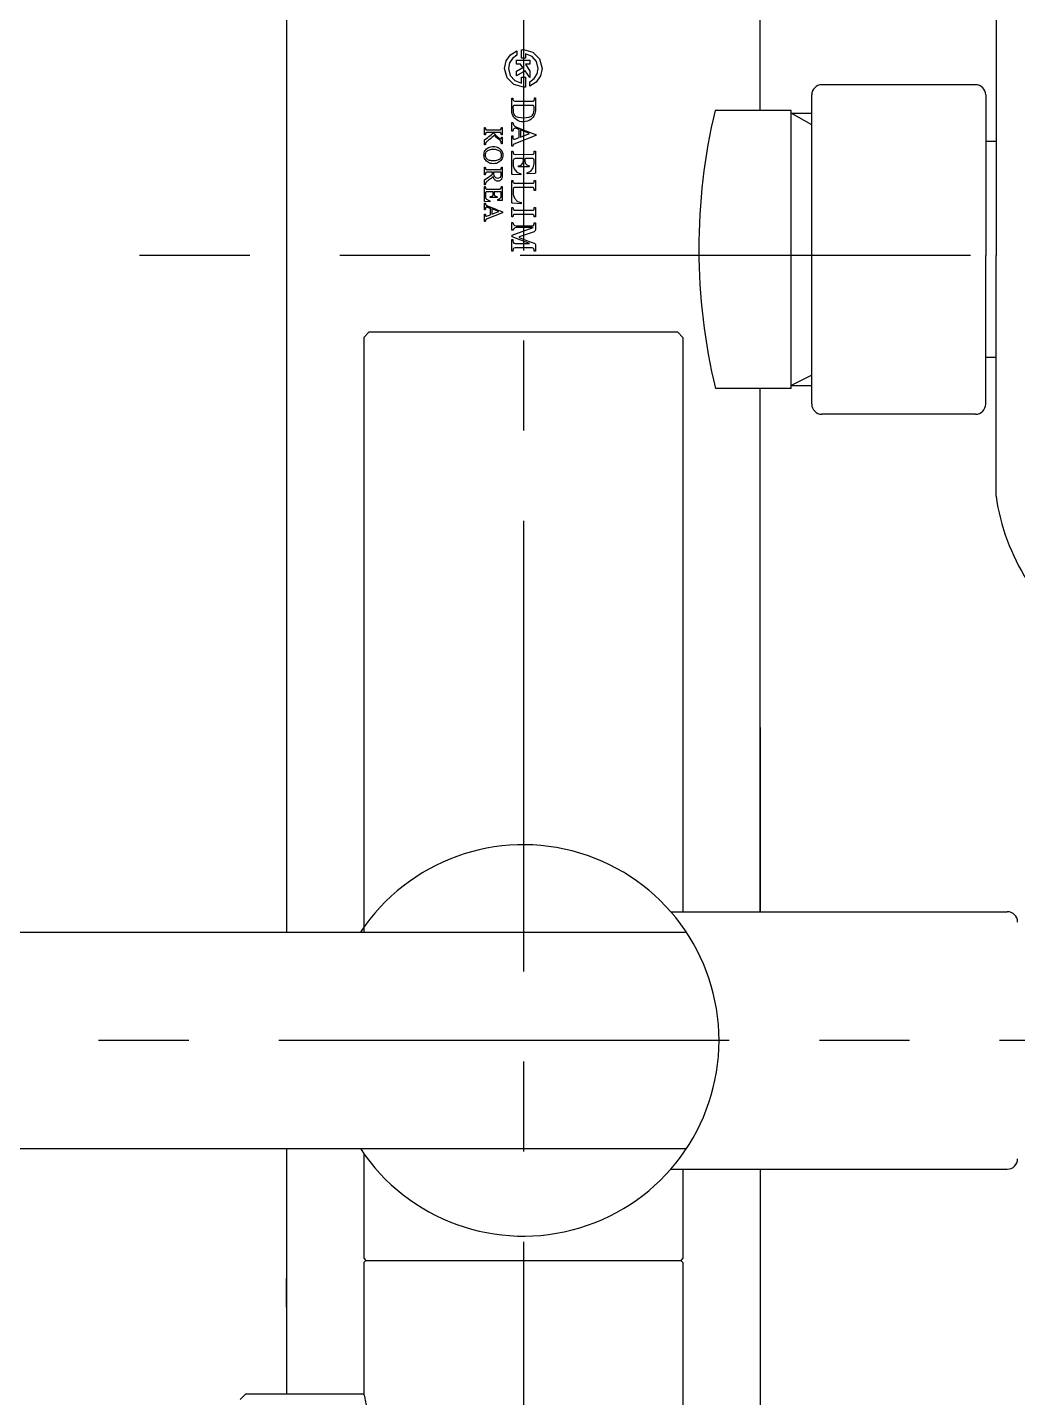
# Model space of a CAD drawing. Extents: x -5853 to -5433, y -3863 to -3269.
# Drawn here: x -5549.04 to -5529.81, y -3413.81 to -3387.2 of the extents above; entities that cross this region are included whole.
import ezdxf

# ---------------------------------------------------------------- set-up
doc = ezdxf.new("R2010")
doc.units = 0
doc.header["$LTSCALE"] = 7
doc.linetypes.add('CENTER', pattern=[2, 1.25, -0.25, 0.25, -0.25])
doc.layers.get('0').update_dxf_attribs({"color": 2, "linetype": 'CONTINUOUS'})
for name, color, linetype in [('CL', 1, 'CENTER'), ('D', 2, 'CONTINUOUS'), ('DWG', 7, 'CONTINUOUS')]:
    doc.layers.add(name, color=color, linetype=linetype)

msp = doc.modelspace()

# ---------------------------------------------------------------- linework, layer by layer
at = {"color": 7, "linetype": 'Continuous'}
for p, q in [((-5544.00959, -3386.7357), (-5544.00959, -3404.7757)), ((-5534.80959, -3388.81644), (-5534.80959, -3386.7357)), ((-5534.20959, -3388.81644), (-5535.68527, -3388.81644)), ((-5534.20959, -3394.21631), (-5534.20959, -3388.81656)), ((-5534.20959, -3388.87234), (-5533.80959, -3388.87234)), ((-5542.40959, -3393.12388), (-5542.50959, -3393.22388)), ((-5539.40959, -3393.12388), (-5542.40959, -3393.12388)), ((-5536.40959, -3393.12388), (-5539.40959, -3393.12388)), ((-5536.40959, -3393.12388), (-5536.30959, -3393.22388)), ((-5542.50959, -3393.22388), (-5542.50959, -3404.7757)), ((-5536.30959, -3393.22388), (-5536.30959, -3404.3757)), ((-5534.20959, -3394.21644), (-5535.67739, -3394.21644)), ((-5534.80959, -3404.3757), (-5534.80959, -3394.21644)), ((-5534.20959, -3394.16054), (-5533.80959, -3394.16054)), ((-5534.80959, -3400.79917), (-5534.80959, -3404.3757)), ((-5544.00959, -3408.9757), (-5544.00959, -3413.7457)), ((-5542.50959, -3409.07343), (-5542.50959, -3411.1057)), ((-5536.30959, -3409.3757), (-5536.30959, -3411.1057)), ((-5534.80959, -3409.3757), (-5534.80959, -3430.05571)), ((-5542.50959, -3411.1057), (-5542.46959, -3411.1457)), ((-5542.46959, -3411.1457), (-5542.50959, -3411.1857)), ((-5542.50959, -3411.1857), (-5542.50959, -3413.7457)), ((-5542.46959, -3411.1457), (-5536.34959, -3411.1457)), ((-5536.30959, -3411.1057), (-5536.34959, -3411.1457)), ((-5536.34959, -3411.1457), (-5536.30959, -3411.1857)), ((-5536.30959, -3411.1857), (-5536.30959, -3416.0457)), ((-5544.00959, -3412.0527), (-5544.00959, -3411.49871)), ((-5544.80959, -3413.7457), (-5544.90959, -3413.8457)), ((-5542.50959, -3413.7457), (-5544.80959, -3413.7457))]:
    msp.add_line(p, q, dxfattribs=at)
at = {"color": 2}
for p, q in [((-5539.77466, -3388.00081), (-5539.74385, -3387.85422)), ((-5539.74385, -3387.85422), (-5539.66025, -3387.7358)), ((-5539.62189, -3387.80587), (-5539.67873, -3387.89436)), ((-5539.66025, -3387.7358), (-5539.5371, -3387.65876)), ((-5539.5371, -3387.74339), (-5539.62189, -3387.80587)), ((-5539.54174, -3387.84051), (-5539.2813, -3387.84051)), ((-5539.54174, -3387.92012), (-5539.54174, -3387.84051)), ((-5539.5371, -3387.65876), (-5539.5371, -3387.74339)), ((-5539.44716, -3387.63763), (-5539.43475, -3387.63657)), ((-5539.44716, -3387.66625), (-5539.44716, -3387.63763)), ((-5539.44716, -3387.71645), (-5539.44716, -3387.66625)), ((-5539.44716, -3387.80432), (-5539.44716, -3387.71645)), ((-5539.36931, -3387.80432), (-5539.44716, -3387.80432)), ((-5539.43475, -3387.63657), (-5539.42222, -3387.63593)), ((-5539.42222, -3387.63593), (-5539.40958, -3387.6357)), ((-5539.40958, -3387.6357), (-5539.22557, -3387.68567)), ((-5539.36931, -3387.71682), (-5539.36931, -3387.80432)), ((-5539.24205, -3387.76701), (-5539.36931, -3387.71682)), ((-5539.2813, -3387.84051), (-5539.2813, -3387.92012)), ((-5539.15312, -3387.86731), (-5539.24205, -3387.76701)), ((-5539.22557, -3387.68567), (-5539.09448, -3387.81678)), ((-5539.11966, -3388.00079), (-5539.15312, -3387.86731)), ((-5539.09448, -3387.81678), (-5539.04452, -3388.00081)), ((-5539.72469, -3388.18482), (-5539.77466, -3388.00081)), ((-5539.67873, -3387.89436), (-5539.69949, -3388.00079)), ((-5539.69949, -3388.00079), (-5539.66564, -3388.13503)), ((-5539.4672, -3387.92012), (-5539.54174, -3387.92012)), ((-5539.54174, -3388.05362), (-5539.42132, -3387.98375)), ((-5539.37548, -3388.04733), (-5539.54174, -3388.14295)), ((-5539.54174, -3388.14295), (-5539.54174, -3388.05362)), ((-5539.42132, -3387.98375), (-5539.4672, -3387.92012)), ((-5539.2813, -3388.17792), (-5539.37548, -3388.04733)), ((-5539.37134, -3387.92012), (-5539.2813, -3388.05072)), ((-5539.2813, -3387.92012), (-5539.37134, -3387.92012)), ((-5539.2813, -3388.05072), (-5539.2813, -3388.17792)), ((-5539.19728, -3388.19572), (-5539.14043, -3388.10723)), ((-5539.14043, -3388.10723), (-5539.11966, -3388.00079)), ((-5539.04452, -3388.00081), (-5539.07532, -3388.14739)), ((-5539.5936, -3388.31592), (-5539.72469, -3388.18482)), ((-5539.66564, -3388.13503), (-5539.57571, -3388.23557)), ((-5539.40958, -3388.36589), (-5539.5936, -3388.31592)), ((-5539.57571, -3388.23557), (-5539.44716, -3388.28514)), ((-5539.44716, -3388.16859), (-5539.36798, -3388.16859)), ((-5539.44716, -3388.28514), (-5539.44716, -3388.16859)), ((-5539.39558, -3388.36561), (-5539.40958, -3388.36589)), ((-5539.38171, -3388.36481), (-5539.39558, -3388.36561)), ((-5539.36798, -3388.3635), (-5539.38171, -3388.36481)), ((-5539.36798, -3388.16859), (-5539.36798, -3388.28457)), ((-5539.36798, -3388.28457), (-5539.36798, -3388.33136)), ((-5539.36798, -3388.33136), (-5539.36798, -3388.3635)), ((-5539.28208, -3388.25821), (-5539.19728, -3388.19572)), ((-5539.28208, -3388.34283), (-5539.28208, -3388.25821)), ((-5539.15892, -3388.2658), (-5539.28208, -3388.34283)), ((-5539.07532, -3388.14739), (-5539.15892, -3388.2658)), ((-5539.63432, -3388.57647), (-5539.61129, -3388.57647)), ((-5539.63432, -3388.78411), (-5539.63432, -3388.57647)), ((-5539.61129, -3388.57647), (-5539.61138, -3388.6029)), ((-5539.61138, -3388.6029), (-5539.60629, -3388.61942)), ((-5539.60629, -3388.61942), (-5539.59383, -3388.63164)), ((-5539.59383, -3388.63164), (-5539.5787, -3388.63641)), ((-5539.5787, -3388.63641), (-5539.23171, -3388.63641)), ((-5539.23171, -3388.63641), (-5539.21405, -3388.63388)), ((-5539.21405, -3388.63388), (-5539.20129, -3388.62456)), ((-5539.20129, -3388.62456), (-5539.1963, -3388.60657)), ((-5539.1963, -3388.60657), (-5539.19621, -3388.5745)), ((-5539.19621, -3388.5745), (-5539.17431, -3388.5745)), ((-5539.17431, -3388.5745), (-5539.17431, -3388.79705)), ((-5539.63391, -3388.81779), (-5539.63432, -3388.78411)), ((-5539.63143, -3388.85296), (-5539.63391, -3388.81779)), ((-5539.62501, -3388.88533), (-5539.63143, -3388.85296)), ((-5539.61526, -3388.9124), (-5539.62501, -3388.88533)), ((-5539.60315, -3388.93614), (-5539.61526, -3388.9124)), ((-5539.61069, -3388.73651), (-5539.61162, -3388.75241)), ((-5539.61162, -3388.75241), (-5539.6114, -3388.77346)), ((-5539.6114, -3388.77346), (-5539.61109, -3388.79693)), ((-5539.61109, -3388.79693), (-5539.60972, -3388.82675)), ((-5539.60421, -3388.72701), (-5539.61069, -3388.73651)), ((-5539.60972, -3388.82675), (-5539.60531, -3388.85732)), ((-5539.60531, -3388.85732), (-5539.59744, -3388.88257)), ((-5539.59633, -3388.72127), (-5539.60421, -3388.72701)), ((-5539.59744, -3388.88257), (-5539.58571, -3388.90183)), ((-5539.58176, -3388.71935), (-5539.59633, -3388.72127)), ((-5539.58571, -3388.90183), (-5539.57084, -3388.91847)), ((-5539.22867, -3388.71935), (-5539.58176, -3388.71935)), ((-5539.57084, -3388.91847), (-5539.5541, -3388.93249)), ((-5539.5541, -3388.93249), (-5539.51023, -3388.94927)), ((-5539.29749, -3388.94551), (-5539.25191, -3388.92464)), ((-5539.25191, -3388.92464), (-5539.23572, -3388.90919)), ((-5539.23572, -3388.90919), (-5539.22221, -3388.89205)), ((-5539.21627, -3388.72214), (-5539.22867, -3388.71935)), ((-5539.22221, -3388.89205), (-5539.21104, -3388.87214)), ((-5539.20818, -3388.92774), (-5539.22159, -3388.94875)), ((-5539.20556, -3388.73114), (-5539.21627, -3388.72214)), ((-5539.21104, -3388.87214), (-5539.20379, -3388.84453)), ((-5539.19661, -3388.90444), (-5539.20818, -3388.92774)), ((-5539.20098, -3388.74742), (-5539.20556, -3388.73114)), ((-5539.20379, -3388.84453), (-5539.201, -3388.81103)), ((-5539.201, -3388.81103), (-5539.20054, -3388.78024)), ((-5539.20075, -3388.75889), (-5539.20098, -3388.74742)), ((-5539.20059, -3388.77026), (-5539.20075, -3388.75889)), ((-5539.20054, -3388.78024), (-5539.20059, -3388.77026)), ((-5539.18703, -3388.87882), (-5539.19661, -3388.90444)), ((-5539.17993, -3388.85183), (-5539.18703, -3388.87882)), ((-5539.1757, -3388.82458), (-5539.17993, -3388.85183)), ((-5539.17431, -3388.79705), (-5539.1757, -3388.82458)), ((-5540.167, -3389.29225), (-5540.167, -3389.14769)), ((-5540.167, -3389.14769), (-5540.14958, -3389.14769)), ((-5540.14958, -3389.14769), (-5540.14918, -3389.15203)), ((-5540.14918, -3389.15203), (-5540.14867, -3389.1575)), ((-5540.14867, -3389.1575), (-5540.14806, -3389.16412)), ((-5540.14806, -3389.16412), (-5540.14733, -3389.17062)), ((-5540.14733, -3389.17062), (-5540.14636, -3389.17571)), ((-5540.14636, -3389.17571), (-5540.14513, -3389.17938)), ((-5540.14513, -3389.17938), (-5540.14268, -3389.1838)), ((-5540.14268, -3389.1838), (-5540.13952, -3389.18736)), ((-5540.13952, -3389.18736), (-5540.13566, -3389.19001)), ((-5540.13566, -3389.19001), (-5540.13125, -3389.1919)), ((-5540.13125, -3389.1919), (-5540.12623, -3389.19303)), ((-5540.12623, -3389.19303), (-5540.12057, -3389.19339)), ((-5540.12057, -3389.19339), (-5539.8692, -3389.19339)), ((-5539.8692, -3389.19339), (-5539.86389, -3389.19308)), ((-5539.86389, -3389.19308), (-5539.85906, -3389.19212)), ((-5539.85906, -3389.19212), (-5539.8547, -3389.19051)), ((-5539.8547, -3389.19051), (-5539.8509, -3389.18803)), ((-5539.8509, -3389.18803), (-5539.84755, -3389.18431)), ((-5539.84755, -3389.18431), (-5539.84464, -3389.17938)), ((-5539.84464, -3389.17938), (-5539.84261, -3389.17468)), ((-5539.84261, -3389.17468), (-5539.84073, -3389.16944)), ((-5539.84073, -3389.16944), (-5539.83904, -3389.16362)), ((-5539.83904, -3389.16362), (-5539.83761, -3389.15783)), ((-5539.83761, -3389.15783), (-5539.83664, -3389.15253)), ((-5539.83664, -3389.15253), (-5539.8361, -3389.14769)), ((-5539.8361, -3389.14769), (-5539.81867, -3389.14769)), ((-5539.81867, -3389.14769), (-5539.81867, -3389.29225)), ((-5539.63432, -3389.05121), (-5539.61129, -3389.05121)), ((-5539.63432, -3389.21856), (-5539.63432, -3389.05121)), ((-5539.61129, -3389.05121), (-5539.60932, -3389.06562)), ((-5539.60511, -3389.18701), (-5539.61129, -3389.21856)), ((-5539.60932, -3389.06562), (-5539.60548, -3389.08092)), ((-5539.60548, -3389.08092), (-5539.59986, -3389.094)), ((-5539.58888, -3389.16535), (-5539.60511, -3389.18701)), ((-5539.58718, -3388.95926), (-5539.60315, -3388.93614)), ((-5539.59986, -3389.094), (-5539.58731, -3389.11177)), ((-5539.56095, -3389.16331), (-5539.58888, -3389.16535)), ((-5539.58731, -3389.11177), (-5539.57409, -3389.12428)), ((-5539.56584, -3388.98161), (-5539.58718, -3388.95926)), ((-5539.57409, -3389.12428), (-5539.55452, -3389.13441)), ((-5539.53995, -3389.00118), (-5539.56584, -3388.98161)), ((-5539.49217, -3389.18921), (-5539.56095, -3389.16331)), ((-5539.55452, -3389.13441), (-5539.49449, -3389.15833)), ((-5539.51169, -3389.01753), (-5539.53995, -3389.00118)), ((-5539.48047, -3389.02906), (-5539.51169, -3389.01753)), ((-5539.51023, -3388.94927), (-5539.45465, -3388.9561)), ((-5539.49449, -3389.15833), (-5539.42964, -3389.18385)), ((-5539.49217, -3389.34079), (-5539.49217, -3389.18921)), ((-5539.44519, -3389.0351), (-5539.48047, -3389.02906)), ((-5539.46858, -3389.19627), (-5539.46858, -3389.33438)), ((-5539.28913, -3389.26467), (-5539.46858, -3389.19627)), ((-5539.45465, -3388.9561), (-5539.4067, -3388.95739)), ((-5539.40704, -3389.03684), (-5539.44519, -3389.0351)), ((-5539.42964, -3389.18385), (-5539.36001, -3389.21098)), ((-5539.36672, -3389.0339), (-5539.40704, -3389.03684)), ((-5539.4067, -3388.95739), (-5539.35556, -3388.95509)), ((-5539.33008, -3389.02552), (-5539.36672, -3389.0339)), ((-5539.35556, -3388.95509), (-5539.29749, -3388.94551)), ((-5539.29715, -3389.01238), (-5539.33008, -3389.02552)), ((-5539.26802, -3388.99505), (-5539.29715, -3389.01238)), ((-5539.24285, -3388.97381), (-5539.26802, -3388.99505)), ((-5539.22159, -3388.94875), (-5539.24285, -3388.97381)), ((-5540.14958, -3389.29225), (-5540.167, -3389.29225)), ((-5540.167, -3389.38706), (-5540.13792, -3389.36756)), ((-5540.167, -3389.48478), (-5540.167, -3389.38706)), ((-5540.14915, -3389.28715), (-5540.14958, -3389.29225)), ((-5540.14826, -3389.28123), (-5540.14915, -3389.28715)), ((-5540.1469, -3389.2745), (-5540.14826, -3389.28123)), ((-5540.14631, -3389.46281), (-5540.14765, -3389.46884)), ((-5540.14532, -3389.26814), (-5540.1469, -3389.2745)), ((-5540.14465, -3389.45747), (-5540.14631, -3389.46281)), ((-5540.14394, -3389.26327), (-5540.14532, -3389.26814)), ((-5540.1427, -3389.45284), (-5540.14465, -3389.45747)), ((-5540.1427, -3389.25992), (-5540.14394, -3389.26327)), ((-5540.13983, -3389.25506), (-5540.1427, -3389.25992)), ((-5540.13964, -3389.44747), (-5540.1427, -3389.45284)), ((-5540.1364, -3389.25133), (-5540.13983, -3389.25506)), ((-5540.13566, -3389.44143), (-5540.13964, -3389.44747)), ((-5540.13792, -3389.36756), (-5540.10899, -3389.34666)), ((-5540.1324, -3389.24869), (-5540.1364, -3389.25133)), ((-5540.1308, -3389.43473), (-5540.13566, -3389.44143)), ((-5540.12795, -3389.24701), (-5540.1324, -3389.24869)), ((-5540.12488, -3389.42769), (-5540.1308, -3389.43473)), ((-5540.12313, -3389.24601), (-5540.12795, -3389.24701)), ((-5540.11779, -3389.42065), (-5540.12488, -3389.42769)), ((-5540.1179, -3389.24568), (-5540.12313, -3389.24601)), ((-5539.99664, -3389.24568), (-5540.1179, -3389.24568)), ((-5540.10952, -3389.41361), (-5540.11779, -3389.42065)), ((-5540.08693, -3389.39561), (-5540.10952, -3389.41361)), ((-5540.10899, -3389.34666), (-5540.08019, -3389.32437)), ((-5540.06524, -3389.37829), (-5540.08693, -3389.39561)), ((-5540.08019, -3389.32437), (-5540.05179, -3389.30098)), ((-5540.04449, -3389.36167), (-5540.06524, -3389.37829)), ((-5540.05179, -3389.30098), (-5540.02393, -3389.27688)), ((-5540.0229, -3389.34396), (-5540.04449, -3389.36167)), ((-5540.02393, -3389.27688), (-5539.99664, -3389.25205)), ((-5539.99869, -3389.32335), (-5540.0229, -3389.34396)), ((-5539.97186, -3389.29988), (-5539.99869, -3389.32335)), ((-5539.99664, -3389.25205), (-5539.99664, -3389.24568)), ((-5539.86677, -3389.24568), (-5539.98709, -3389.24568)), ((-5539.98709, -3389.24568), (-5539.98709, -3389.25053)), ((-5539.98709, -3389.25053), (-5539.97444, -3389.26519)), ((-5539.97444, -3389.26519), (-5539.96145, -3389.27969)), ((-5539.95439, -3389.31797), (-5539.97186, -3389.29988)), ((-5539.96145, -3389.27969), (-5539.94812, -3389.29402)), ((-5539.93573, -3389.33616), (-5539.95439, -3389.31797)), ((-5539.94812, -3389.29402), (-5539.93464, -3389.30783)), ((-5539.91587, -3389.35446), (-5539.93573, -3389.33616)), ((-5539.93464, -3389.30783), (-5539.92117, -3389.32076)), ((-5539.92117, -3389.32076), (-5539.90774, -3389.33284)), ((-5539.89563, -3389.3725), (-5539.91587, -3389.35446)), ((-5539.90774, -3389.33284), (-5539.89387, -3389.3446)), ((-5539.87581, -3389.39009), (-5539.89563, -3389.3725)), ((-5539.89387, -3389.3446), (-5539.88195, -3389.35404)), ((-5539.88195, -3389.35404), (-5539.87204, -3389.36116)), ((-5539.85646, -3389.40724), (-5539.87581, -3389.39009)), ((-5539.87204, -3389.36116), (-5539.86347, -3389.36613)), ((-5539.86152, -3389.24601), (-5539.86677, -3389.24568)), ((-5539.86347, -3389.36613), (-5539.85556, -3389.36913)), ((-5539.85652, -3389.24699), (-5539.86152, -3389.24601)), ((-5539.85177, -3389.24861), (-5539.85652, -3389.24699)), ((-5539.85243, -3389.41149), (-5539.85646, -3389.40724)), ((-5539.85556, -3389.36913), (-5539.84833, -3389.37012)), ((-5539.84887, -3389.41652), (-5539.85243, -3389.41149)), ((-5539.84766, -3389.25114), (-5539.85177, -3389.24861)), ((-5539.84573, -3389.42233), (-5539.84887, -3389.41652)), ((-5539.84833, -3389.37012), (-5539.84603, -3389.36962)), ((-5539.84439, -3389.25492), (-5539.84766, -3389.25114)), ((-5539.84603, -3389.36962), (-5539.84403, -3389.36812)), ((-5539.84314, -3389.42839), (-5539.84573, -3389.42233)), ((-5539.84196, -3389.25992), (-5539.84439, -3389.25492)), ((-5539.84403, -3389.36812), (-5539.8423, -3389.3656)), ((-5539.84106, -3389.43432), (-5539.84314, -3389.42839)), ((-5539.8423, -3389.3656), (-5539.84087, -3389.36243)), ((-5539.84078, -3389.26378), (-5539.84196, -3389.25992)), ((-5539.83953, -3389.4401), (-5539.84106, -3389.43432)), ((-5539.84087, -3389.36243), (-5539.83962, -3389.35893)), ((-5539.83957, -3389.26883), (-5539.84078, -3389.26378)), ((-5539.83962, -3389.35893), (-5539.83853, -3389.35513)), ((-5539.83827, -3389.2751), (-5539.83957, -3389.26883)), ((-5539.83888, -3389.44347), (-5539.83953, -3389.4401)), ((-5539.8383, -3389.44643), (-5539.83888, -3389.44347)), ((-5539.83853, -3389.35513), (-5539.83766, -3389.35075)), ((-5539.83778, -3389.44899), (-5539.8383, -3389.44643)), ((-5539.83718, -3389.28158), (-5539.83827, -3389.2751)), ((-5539.83735, -3389.45124), (-5539.83778, -3389.44899)), ((-5539.83766, -3389.35075), (-5539.83704, -3389.34666)), ((-5539.83705, -3389.45353), (-5539.83735, -3389.45124)), ((-5539.83645, -3389.28732), (-5539.83718, -3389.28158)), ((-5539.83685, -3389.45586), (-5539.83705, -3389.45353)), ((-5539.83704, -3389.34666), (-5539.83668, -3389.3429)), ((-5539.83668, -3389.45787), (-5539.83685, -3389.45586)), ((-5539.83668, -3389.3429), (-5539.83646, -3389.33951)), ((-5539.83652, -3389.45973), (-5539.83668, -3389.45787)), ((-5539.83634, -3389.46146), (-5539.83652, -3389.45973)), ((-5539.83646, -3389.33951), (-5539.83627, -3389.33655)), ((-5539.8361, -3389.29225), (-5539.83645, -3389.28732)), ((-5539.8362, -3389.46292), (-5539.83634, -3389.46146)), ((-5539.83627, -3389.33655), (-5539.8361, -3389.33402)), ((-5539.83612, -3389.46397), (-5539.8362, -3389.46292)), ((-5539.8361, -3389.46464), (-5539.83612, -3389.46397)), ((-5539.81867, -3389.29225), (-5539.8361, -3389.29225)), ((-5539.8361, -3389.33402), (-5539.81867, -3389.33402)), ((-5539.81867, -3389.46464), (-5539.8361, -3389.46464)), ((-5539.81867, -3389.33402), (-5539.81867, -3389.46464)), ((-5539.61129, -3389.21856), (-5539.63432, -3389.21856)), ((-5539.63432, -3389.31246), (-5539.61219, -3389.31246)), ((-5539.63432, -3389.51333), (-5539.63432, -3389.31246)), ((-5539.61219, -3389.31246), (-5539.61196, -3389.35298)), ((-5539.61196, -3389.35298), (-5539.60708, -3389.36593)), ((-5539.60708, -3389.36593), (-5539.59492, -3389.37387)), ((-5539.59492, -3389.37387), (-5539.57807, -3389.37234)), ((-5539.5646, -3389.45738), (-5539.5907, -3389.46831)), ((-5539.57807, -3389.37234), (-5539.49217, -3389.34079)), ((-5539.1678, -3389.30402), (-5539.5646, -3389.45738)), ((-5539.46858, -3389.33438), (-5539.28913, -3389.26467)), ((-5539.36001, -3389.21098), (-5539.2907, -3389.23782)), ((-5539.2907, -3389.23782), (-5539.22663, -3389.26265)), ((-5539.22663, -3389.26265), (-5539.1678, -3389.28552)), ((-5539.1678, -3389.28552), (-5539.1678, -3389.30402)), ((-5540.17538, -3389.68309), (-5540.17385, -3389.65949)), ((-5540.17395, -3389.70543), (-5540.17538, -3389.68309)), ((-5540.16968, -3389.72689), (-5540.17395, -3389.70543)), ((-5540.17385, -3389.65949), (-5540.16929, -3389.63712)), ((-5540.16256, -3389.74746), (-5540.16968, -3389.72689)), ((-5540.16929, -3389.63712), (-5540.16173, -3389.61598)), ((-5540.14958, -3389.48478), (-5540.167, -3389.48478)), ((-5540.16173, -3389.61598), (-5540.15148, -3389.59641)), ((-5540.15217, -3389.66533), (-5540.15351, -3389.68309)), ((-5540.15351, -3389.68309), (-5540.15214, -3389.70004)), ((-5540.14813, -3389.64928), (-5540.15217, -3389.66533)), ((-5540.15214, -3389.70004), (-5540.14803, -3389.71586)), ((-5540.15148, -3389.59641), (-5540.13882, -3389.57878)), ((-5540.14923, -3389.4802), (-5540.14958, -3389.48478)), ((-5540.14859, -3389.47488), (-5540.14923, -3389.4802)), ((-5540.14765, -3389.46884), (-5540.14859, -3389.47488)), ((-5540.14136, -3389.63498), (-5540.14813, -3389.64928)), ((-5540.14803, -3389.71586), (-5540.1412, -3389.73052)), ((-5540.1322, -3389.62234), (-5540.14136, -3389.63498)), ((-5540.1412, -3389.73052), (-5540.13196, -3389.74373)), ((-5540.13882, -3389.57878), (-5540.12376, -3389.56308)), ((-5540.12095, -3389.61121), (-5540.1322, -3389.62234)), ((-5540.12376, -3389.56308), (-5540.10678, -3389.54939)), ((-5540.10759, -3389.60162), (-5540.12095, -3389.61121)), ((-5540.09215, -3389.59324), (-5540.10759, -3389.60162)), ((-5540.10678, -3389.54939), (-5540.08751, -3389.5378)), ((-5540.07528, -3389.58654), (-5540.09215, -3389.59324)), ((-5540.08751, -3389.5378), (-5540.06595, -3389.52829)), ((-5540.05698, -3389.58152), (-5540.07528, -3389.58654)), ((-5540.06595, -3389.52829), (-5540.04276, -3389.5213)), ((-5540.03727, -3389.57794), (-5540.05698, -3389.58152)), ((-5540.04276, -3389.5213), (-5540.01851, -3389.51707)), ((-5540.016, -3389.57579), (-5540.03727, -3389.57794)), ((-5540.01851, -3389.51707), (-5539.99321, -3389.51565)), ((-5539.99321, -3389.57507), (-5540.016, -3389.57579)), ((-5539.99321, -3389.51565), (-5539.96592, -3389.51714)), ((-5539.97226, -3389.57574), (-5539.99321, -3389.57507)), ((-5539.95196, -3389.57775), (-5539.97226, -3389.57574)), ((-5539.96592, -3389.51714), (-5539.94068, -3389.52158)), ((-5539.9323, -3389.58109), (-5539.95196, -3389.57775)), ((-5539.94068, -3389.52158), (-5539.91746, -3389.52898)), ((-5539.91383, -3389.58581), (-5539.9323, -3389.58109)), ((-5539.91746, -3389.52898), (-5539.89627, -3389.53891)), ((-5539.89699, -3389.5919), (-5539.91383, -3389.58581)), ((-5539.88177, -3389.59937), (-5539.89699, -3389.5919)), ((-5539.89627, -3389.53891), (-5539.87708, -3389.5511)), ((-5539.86769, -3389.60893), (-5539.88177, -3389.59937)), ((-5539.87708, -3389.5511), (-5539.85989, -3389.56551)), ((-5539.85565, -3389.62016), (-5539.86769, -3389.60893)), ((-5539.85989, -3389.56551), (-5539.84512, -3389.58174)), ((-5539.84565, -3389.63306), (-5539.85565, -3389.62016)), ((-5539.8526, -3389.74259), (-5539.8438, -3389.72977)), ((-5539.83817, -3389.64778), (-5539.84565, -3389.63306)), ((-5539.84512, -3389.58174), (-5539.83283, -3389.59962)), ((-5539.8438, -3389.72977), (-5539.83732, -3389.71553)), ((-5539.83366, -3389.66446), (-5539.83817, -3389.64778)), ((-5539.83732, -3389.71553), (-5539.83345, -3389.69996)), ((-5539.83216, -3389.68309), (-5539.83366, -3389.66446)), ((-5539.83345, -3389.69996), (-5539.83216, -3389.68309)), ((-5539.83283, -3389.59962), (-5539.82304, -3389.61916)), ((-5539.81607, -3389.72757), (-5539.82328, -3389.74847)), ((-5539.82304, -3389.61916), (-5539.81596, -3389.63985)), ((-5539.81174, -3389.70577), (-5539.81607, -3389.72757)), ((-5539.81596, -3389.63985), (-5539.81172, -3389.66118)), ((-5539.8103, -3389.68309), (-5539.81174, -3389.70577)), ((-5539.81172, -3389.66118), (-5539.8103, -3389.68309)), ((-5539.61129, -3389.51333), (-5539.63432, -3389.51333)), ((-5539.63432, -3389.60711), (-5539.61129, -3389.60711)), ((-5539.63432, -3389.75302), (-5539.63432, -3389.60711)), ((-5539.606, -3389.48356), (-5539.61129, -3389.51333)), ((-5539.61129, -3389.60711), (-5539.60878, -3389.63686)), ((-5539.60878, -3389.63686), (-5539.59887, -3389.66039)), ((-5539.5907, -3389.46831), (-5539.606, -3389.48356)), ((-5539.59887, -3389.66039), (-5539.57178, -3389.66995)), ((-5539.57178, -3389.66995), (-5539.2267, -3389.66833)), ((-5539.2267, -3389.66833), (-5539.21278, -3389.66449)), ((-5539.21278, -3389.66449), (-5539.20212, -3389.65467)), ((-5539.20212, -3389.65467), (-5539.19766, -3389.64143)), ((-5539.19766, -3389.64143), (-5539.19733, -3389.60711)), ((-5539.19733, -3389.60711), (-5539.17431, -3389.60711)), ((-5539.17431, -3389.60711), (-5539.17431, -3390.0237)), ((-5540.167, -3389.91857), (-5540.14958, -3389.91857)), ((-5540.167, -3390.06589), (-5540.167, -3389.91857)), ((-5540.15288, -3389.76677), (-5540.16256, -3389.74746)), ((-5540.14077, -3389.78445), (-5540.15288, -3389.76677)), ((-5540.14958, -3389.91857), (-5540.14915, -3389.92309)), ((-5540.14915, -3389.92309), (-5540.14857, -3389.92878)), ((-5540.14857, -3389.92878), (-5540.14781, -3389.93564)), ((-5540.14781, -3389.93564), (-5540.14695, -3389.94235)), ((-5540.14695, -3389.94235), (-5540.14588, -3389.94755)), ((-5540.14588, -3389.94755), (-5540.14463, -3389.95125)), ((-5540.14463, -3389.95125), (-5540.1422, -3389.95567)), ((-5540.1422, -3389.95567), (-5540.1391, -3389.95923)), ((-5540.12627, -3389.80052), (-5540.14077, -3389.78445)), ((-5540.1391, -3389.95923), (-5540.13532, -3389.96187)), ((-5540.13532, -3389.96187), (-5540.13085, -3389.96375)), ((-5540.13196, -3389.74373), (-5540.1205, -3389.7552)), ((-5540.13085, -3389.96375), (-5540.12564, -3389.96487)), ((-5540.10926, -3389.81505), (-5540.12627, -3389.80052)), ((-5540.12564, -3389.96487), (-5540.11966, -3389.96524)), ((-5540.1205, -3389.7552), (-5540.10684, -3389.7649)), ((-5540.11966, -3389.96524), (-5539.86778, -3389.96524)), ((-5540.09002, -3389.82732), (-5540.10926, -3389.81505)), ((-5540.10684, -3389.7649), (-5540.09127, -3389.77322)), ((-5540.09127, -3389.77322), (-5540.07443, -3389.7799)), ((-5540.06854, -3389.83729), (-5540.09002, -3389.82732)), ((-5540.07443, -3389.7799), (-5540.05631, -3389.78492)), ((-5540.04514, -3389.84468), (-5540.06854, -3389.83729)), ((-5540.05631, -3389.78492), (-5540.03673, -3389.7884)), ((-5540.02002, -3389.84908), (-5540.04514, -3389.84468)), ((-5540.03673, -3389.7884), (-5540.0157, -3389.79045)), ((-5539.99321, -3389.85053), (-5540.02002, -3389.84908)), ((-5540.0157, -3389.79045), (-5539.99321, -3389.79113)), ((-5539.99321, -3389.79113), (-5539.96998, -3389.79036)), ((-5539.96652, -3389.84911), (-5539.99321, -3389.85053)), ((-5539.96998, -3389.79036), (-5539.94804, -3389.78806)), ((-5539.94142, -3389.84479), (-5539.96652, -3389.84911)), ((-5539.94804, -3389.78806), (-5539.92744, -3389.78417)), ((-5539.91796, -3389.83756), (-5539.94142, -3389.84479)), ((-5539.92744, -3389.78417), (-5539.90841, -3389.77878)), ((-5539.89637, -3389.82778), (-5539.91796, -3389.83756)), ((-5539.90841, -3389.77878), (-5539.89138, -3389.77195)), ((-5539.87701, -3389.81575), (-5539.89637, -3389.82778)), ((-5539.89138, -3389.77195), (-5539.87632, -3389.76364)), ((-5539.85989, -3389.80151), (-5539.87701, -3389.81575)), ((-5539.87632, -3389.76364), (-5539.86344, -3389.75389)), ((-5539.86778, -3389.96524), (-5539.86224, -3389.96495)), ((-5539.86344, -3389.75389), (-5539.8526, -3389.74259)), ((-5539.86224, -3389.96495), (-5539.85717, -3389.96411)), ((-5539.84534, -3389.78568), (-5539.85989, -3389.80151)), ((-5539.85717, -3389.96411), (-5539.85253, -3389.96272)), ((-5539.85253, -3389.96272), (-5539.84845, -3389.96037)), ((-5539.84845, -3389.96037), (-5539.8451, -3389.95654)), ((-5539.83315, -3389.76799), (-5539.84534, -3389.78568)), ((-5539.8451, -3389.95654), (-5539.84246, -3389.95125)), ((-5539.84246, -3389.95125), (-5539.84102, -3389.94672)), ((-5539.84102, -3389.94672), (-5539.83968, -3389.94138)), ((-5539.83968, -3389.94138), (-5539.83845, -3389.93524)), ((-5539.83845, -3389.93524), (-5539.83736, -3389.92904)), ((-5539.83736, -3389.92904), (-5539.83658, -3389.92349)), ((-5539.83658, -3389.92349), (-5539.8361, -3389.91857)), ((-5539.8361, -3389.91857), (-5539.81867, -3389.91857)), ((-5539.82328, -3389.74847), (-5539.83315, -3389.76799)), ((-5539.81867, -3389.91857), (-5539.81867, -3390.07938)), ((-5539.63432, -3389.89894), (-5539.63432, -3389.75302)), ((-5539.63432, -3390.04487), (-5539.63432, -3389.89894)), ((-5539.60787, -3389.78916), (-5539.60833, -3389.81578)), ((-5539.60833, -3389.81578), (-5539.60804, -3389.85841)), ((-5539.60804, -3389.85841), (-5539.60776, -3389.89049)), ((-5539.60414, -3389.77299), (-5539.60787, -3389.78916)), ((-5539.60776, -3389.89049), (-5539.58886, -3389.94979)), ((-5539.5943, -3389.76107), (-5539.60414, -3389.77299)), ((-5539.57986, -3389.75423), (-5539.5943, -3389.76107)), ((-5539.58886, -3389.94979), (-5539.53761, -3390.01313)), ((-5539.57091, -3389.75265), (-5539.57986, -3389.75423)), ((-5539.55999, -3389.75169), (-5539.57091, -3389.75265)), ((-5539.54712, -3389.75137), (-5539.55999, -3389.75169)), ((-5539.42564, -3389.75137), (-5539.54712, -3389.75137)), ((-5539.50347, -3389.89017), (-5539.45448, -3389.87642)), ((-5539.50347, -3389.91106), (-5539.50347, -3389.89017)), ((-5539.29727, -3389.91106), (-5539.50347, -3389.91106)), ((-5539.45448, -3389.87642), (-5539.42126, -3389.84229)), ((-5539.41772, -3389.75412), (-5539.42564, -3389.75137)), ((-5539.42126, -3389.84229), (-5539.40903, -3389.79354)), ((-5539.41158, -3389.76081), (-5539.41772, -3389.75412)), ((-5539.40903, -3389.77009), (-5539.41158, -3389.76081)), ((-5539.40903, -3389.79354), (-5539.40903, -3389.77009)), ((-5539.38, -3389.76161), (-5539.38278, -3389.77039)), ((-5539.38278, -3389.77039), (-5539.38278, -3389.79354)), ((-5539.38278, -3389.79354), (-5539.37346, -3389.83736)), ((-5539.37306, -3389.7544), (-5539.38, -3389.76161)), ((-5539.37346, -3389.83736), (-5539.34513, -3389.87476)), ((-5539.36406, -3389.75137), (-5539.37306, -3389.7544)), ((-5539.22478, -3389.75137), (-5539.36406, -3389.75137)), ((-5539.34513, -3389.87476), (-5539.29727, -3389.89244)), ((-5539.33789, -3390.02933), (-5539.26432, -3389.99308)), ((-5539.29727, -3389.89244), (-5539.29727, -3389.91106)), ((-5539.26432, -3389.99308), (-5539.21677, -3389.9331)), ((-5539.21184, -3389.75492), (-5539.22478, -3389.75137)), ((-5539.21677, -3389.9331), (-5539.19989, -3389.85581)), ((-5539.20341, -3389.76437), (-5539.21184, -3389.75492)), ((-5539.19989, -3389.7803), (-5539.20341, -3389.76437)), ((-5539.19989, -3389.85581), (-5539.19989, -3389.7803)), ((-5540.14958, -3390.06589), (-5540.167, -3390.06589)), ((-5540.167, -3390.16412), (-5540.13589, -3390.14399)), ((-5540.167, -3390.25789), (-5540.167, -3390.16412)), ((-5540.14958, -3390.25789), (-5540.167, -3390.25789)), ((-5540.14927, -3390.06041), (-5540.14958, -3390.06589)), ((-5540.14923, -3390.25328), (-5540.14958, -3390.25789)), ((-5540.14868, -3390.05419), (-5540.14927, -3390.06041)), ((-5540.14859, -3390.24797), (-5540.14923, -3390.25328)), ((-5540.14781, -3390.04721), (-5540.14868, -3390.05419)), ((-5540.14765, -3390.24197), (-5540.14859, -3390.24797)), ((-5540.14684, -3390.04058), (-5540.14781, -3390.04721)), ((-5540.14631, -3390.2359), (-5540.14765, -3390.24197)), ((-5540.14577, -3390.03544), (-5540.14684, -3390.04058)), ((-5540.14465, -3390.23057), (-5540.14631, -3390.2359)), ((-5540.14463, -3390.03179), (-5540.14577, -3390.03544)), ((-5540.1427, -3390.22597), (-5540.14465, -3390.23057)), ((-5540.14201, -3390.02654), (-5540.14463, -3390.03179)), ((-5540.13946, -3390.22024), (-5540.1427, -3390.22597)), ((-5540.1387, -3390.02267), (-5540.14201, -3390.02654)), ((-5540.13565, -3390.21448), (-5540.13946, -3390.22024)), ((-5540.13475, -3390.02021), (-5540.1387, -3390.02267)), ((-5540.13589, -3390.14399), (-5540.10774, -3390.12519)), ((-5540.1313, -3390.2087), (-5540.13565, -3390.21448)), ((-5540.13017, -3390.01873), (-5540.13475, -3390.02021)), ((-5540.12577, -3390.20263), (-5540.1313, -3390.2087)), ((-5540.12514, -3390.01783), (-5540.13017, -3390.01873)), ((-5540.11851, -3390.19613), (-5540.12577, -3390.20263)), ((-5540.11966, -3390.01753), (-5540.12514, -3390.01783)), ((-5540.00914, -3390.01753), (-5540.11966, -3390.01753)), ((-5540.10952, -3390.18917), (-5540.11851, -3390.19613)), ((-5540.08841, -3390.17346), (-5540.10952, -3390.18917)), ((-5540.10774, -3390.12519), (-5540.08254, -3390.10771)), ((-5540.06951, -3390.1595), (-5540.08841, -3390.17346)), ((-5540.08254, -3390.10771), (-5540.05858, -3390.09047)), ((-5540.05287, -3390.14726), (-5540.06951, -3390.1595)), ((-5540.05858, -3390.09047), (-5540.0341, -3390.07228)), ((-5540.03611, -3390.13491), (-5540.05287, -3390.14726)), ((-5540.01696, -3390.12064), (-5540.03611, -3390.13491)), ((-5540.0341, -3390.07228), (-5540.00914, -3390.05315)), ((-5539.99539, -3390.10444), (-5540.01696, -3390.12064)), ((-5540.00914, -3390.05315), (-5540.00914, -3390.01753)), ((-5539.99153, -3390.1165), (-5539.99539, -3390.10444)), ((-5539.98716, -3390.12788), (-5539.99153, -3390.1165)), ((-5539.83853, -3390.01753), (-5539.98802, -3390.01753)), ((-5539.98802, -3390.01753), (-5539.98802, -3390.04972)), ((-5539.98802, -3390.04972), (-5539.98562, -3390.07102)), ((-5539.98224, -3390.13854), (-5539.98716, -3390.12788)), ((-5539.98562, -3390.07102), (-5539.97839, -3390.08983)), ((-5539.97679, -3390.14837), (-5539.98224, -3390.13854)), ((-5539.97839, -3390.08983), (-5539.96632, -3390.10611)), ((-5539.97069, -3390.15724), (-5539.97679, -3390.14837)), ((-5539.96396, -3390.16513), (-5539.97069, -3390.15724)), ((-5539.96632, -3390.10611), (-5539.95008, -3390.11869)), ((-5539.95597, -3390.17244), (-5539.96396, -3390.16513)), ((-5539.94707, -3390.17847), (-5539.95597, -3390.17244)), ((-5539.95008, -3390.11869), (-5539.93039, -3390.12623)), ((-5539.93723, -3390.18322), (-5539.94707, -3390.17847)), ((-5539.9264, -3390.18666), (-5539.93723, -3390.18322)), ((-5539.93039, -3390.12623), (-5539.90723, -3390.12874)), ((-5539.91453, -3390.18873), (-5539.9264, -3390.18666)), ((-5539.90163, -3390.18943), (-5539.91453, -3390.18873)), ((-5539.90723, -3390.12874), (-5539.88759, -3390.12673)), ((-5539.88744, -3390.1884), (-5539.90163, -3390.18943)), ((-5539.88759, -3390.12673), (-5539.87088, -3390.12067)), ((-5539.8747, -3390.18534), (-5539.88744, -3390.1884)), ((-5539.86342, -3390.18028), (-5539.8747, -3390.18534)), ((-5539.87088, -3390.12067), (-5539.85705, -3390.11055)), ((-5539.85353, -3390.17356), (-5539.86342, -3390.18028)), ((-5539.85705, -3390.11055), (-5539.84678, -3390.09679)), ((-5539.84498, -3390.16545), (-5539.85353, -3390.17356)), ((-5539.84678, -3390.09679), (-5539.84059, -3390.07967)), ((-5539.83778, -3390.15596), (-5539.84498, -3390.16545)), ((-5539.84059, -3390.07967), (-5539.83853, -3390.05927)), ((-5539.83853, -3390.05927), (-5539.83853, -3390.01753)), ((-5539.83169, -3390.14508), (-5539.83778, -3390.15596)), ((-5539.82683, -3390.13336), (-5539.83169, -3390.14508)), ((-5539.8232, -3390.12085), (-5539.82683, -3390.13336)), ((-5539.82068, -3390.10764), (-5539.8232, -3390.12085)), ((-5539.81918, -3390.09382), (-5539.82068, -3390.10764)), ((-5539.81867, -3390.07938), (-5539.81918, -3390.09382)), ((-5539.63189, -3390.05099), (-5539.63432, -3390.04487)), ((-5539.63432, -3390.17394), (-5539.61129, -3390.17394)), ((-5539.63432, -3390.60092), (-5539.63432, -3390.17394)), ((-5539.6255, -3390.0574), (-5539.63189, -3390.05099)), ((-5539.61651, -3390.06041), (-5539.6255, -3390.0574)), ((-5539.46077, -3390.06775), (-5539.61651, -3390.06041)), ((-5539.61129, -3390.17394), (-5539.61131, -3390.20018)), ((-5539.61131, -3390.20018), (-5539.60468, -3390.21602)), ((-5539.60468, -3390.21602), (-5539.59194, -3390.22702)), ((-5539.59194, -3390.22702), (-5539.57432, -3390.23113)), ((-5539.57432, -3390.23113), (-5539.23802, -3390.23093)), ((-5539.53761, -3390.01313), (-5539.46077, -3390.04438)), ((-5539.46077, -3390.04438), (-5539.46077, -3390.06775)), ((-5539.33789, -3390.04672), (-5539.33789, -3390.02933)), ((-5539.18601, -3390.03895), (-5539.33789, -3390.04672)), ((-5539.23802, -3390.23093), (-5539.21553, -3390.22592)), ((-5539.21553, -3390.22592), (-5539.20206, -3390.21301)), ((-5539.20206, -3390.21301), (-5539.19747, -3390.19661)), ((-5539.19747, -3390.19661), (-5539.19733, -3390.17394)), ((-5539.19733, -3390.17394), (-5539.17431, -3390.17394)), ((-5539.18013, -3390.0369), (-5539.18601, -3390.03895)), ((-5539.1761, -3390.03201), (-5539.18013, -3390.0369)), ((-5539.17431, -3390.0237), (-5539.1761, -3390.03201)), ((-5539.17431, -3390.17394), (-5539.17431, -3390.36813)), ((-5540.167, -3390.29269), (-5540.14958, -3390.29269)), ((-5540.167, -3390.58194), (-5540.167, -3390.29269)), ((-5540.14958, -3390.29269), (-5540.14912, -3390.29818)), ((-5540.14912, -3390.29818), (-5540.14843, -3390.30472)), ((-5540.14843, -3390.30472), (-5540.14747, -3390.31233)), ((-5540.14747, -3390.31233), (-5540.14639, -3390.31957)), ((-5540.14674, -3390.44175), (-5540.1469, -3390.45429)), ((-5540.1469, -3390.45429), (-5540.1469, -3390.46024)), ((-5540.1469, -3390.46024), (-5540.1469, -3390.46736)), ((-5540.1469, -3390.46736), (-5540.1469, -3390.47565)), ((-5540.1469, -3390.47565), (-5540.14679, -3390.484)), ((-5540.14679, -3390.484), (-5540.14645, -3390.49144)), ((-5540.14627, -3390.43126), (-5540.14674, -3390.44175)), ((-5540.14645, -3390.49144), (-5540.14589, -3390.49794)), ((-5540.14639, -3390.31957), (-5540.1453, -3390.32489)), ((-5540.14554, -3390.42285), (-5540.14627, -3390.43126)), ((-5540.14589, -3390.49794), (-5540.14505, -3390.50423)), ((-5540.14426, -3390.41598), (-5540.14554, -3390.42285)), ((-5540.1453, -3390.32489), (-5540.1442, -3390.32834)), ((-5540.14505, -3390.50423), (-5540.14387, -3390.51066)), ((-5540.14225, -3390.41016), (-5540.14426, -3390.41598)), ((-5540.1442, -3390.32834), (-5540.14146, -3390.33302)), ((-5540.14387, -3390.51066), (-5540.14236, -3390.51721)), ((-5540.14236, -3390.51721), (-5540.14041, -3390.5232)), ((-5540.13952, -3390.40541), (-5540.14225, -3390.41016)), ((-5540.14146, -3390.33302), (-5540.13826, -3390.33666)), ((-5540.14041, -3390.5232), (-5540.13807, -3390.52792)), ((-5540.13592, -3390.40162), (-5540.13952, -3390.40541)), ((-5540.13826, -3390.33666), (-5540.13457, -3390.33923)), ((-5540.13807, -3390.52792), (-5540.13532, -3390.53139)), ((-5540.13133, -3390.39875), (-5540.13592, -3390.40162)), ((-5540.13457, -3390.33923), (-5540.13029, -3390.34096)), ((-5540.12577, -3390.39679), (-5540.13133, -3390.39875)), ((-5540.13029, -3390.34096), (-5540.12533, -3390.34199)), ((-5540.11899, -3390.39559), (-5540.12577, -3390.39679)), ((-5540.12533, -3390.34199), (-5540.11966, -3390.34233)), ((-5540.11966, -3390.34233), (-5539.8692, -3390.34233)), ((-5540.11072, -3390.39487), (-5540.11899, -3390.39559)), ((-5540.10098, -3390.39462), (-5540.11072, -3390.39487)), ((-5539.9964, -3390.39462), (-5540.10098, -3390.39462)), ((-5540.05581, -3390.49109), (-5540.04779, -3390.49005)), ((-5540.05581, -3390.50951), (-5540.05581, -3390.49109)), ((-5539.91956, -3390.50951), (-5540.05581, -3390.50951)), ((-5540.04779, -3390.49005), (-5540.03948, -3390.48828)), ((-5540.03948, -3390.48828), (-5540.03084, -3390.4858)), ((-5540.03084, -3390.4858), (-5540.0229, -3390.4829)), ((-5540.0229, -3390.4829), (-5540.01656, -3390.4799)), ((-5540.01656, -3390.4799), (-5540.01181, -3390.47683)), ((-5540.01181, -3390.47683), (-5540.00617, -3390.47155)), ((-5540.00617, -3390.47155), (-5540.00201, -3390.46579)), ((-5540.00201, -3390.46579), (-5539.99934, -3390.45957)), ((-5539.99934, -3390.45957), (-5539.99772, -3390.4524)), ((-5539.99772, -3390.4524), (-5539.99673, -3390.44383)), ((-5539.99673, -3390.44383), (-5539.9964, -3390.43391)), ((-5539.9964, -3390.43391), (-5539.9964, -3390.39462)), ((-5539.83802, -3390.39462), (-5539.97654, -3390.39462)), ((-5539.97654, -3390.39462), (-5539.97654, -3390.43391)), ((-5539.97654, -3390.43391), (-5539.97613, -3390.44537)), ((-5539.97613, -3390.44537), (-5539.97491, -3390.45457)), ((-5539.97491, -3390.45457), (-5539.97293, -3390.46149)), ((-5539.97293, -3390.46149), (-5539.97004, -3390.46705)), ((-5539.97004, -3390.46705), (-5539.96606, -3390.47216)), ((-5539.96606, -3390.47216), (-5539.96104, -3390.47683)), ((-5539.96104, -3390.47683), (-5539.95575, -3390.48027)), ((-5539.95575, -3390.48027), (-5539.94942, -3390.48335)), ((-5539.94942, -3390.48335), (-5539.94202, -3390.48606)), ((-5539.94202, -3390.48606), (-5539.93422, -3390.48829)), ((-5539.93422, -3390.48829), (-5539.92674, -3390.48996)), ((-5539.92674, -3390.48996), (-5539.91956, -3390.49109)), ((-5539.91956, -3390.49109), (-5539.91956, -3390.50951)), ((-5539.87671, -3390.53225), (-5539.86299, -3390.52267)), ((-5539.8692, -3390.34233), (-5539.86403, -3390.34202)), ((-5539.86403, -3390.34202), (-5539.85925, -3390.34112)), ((-5539.86299, -3390.52267), (-5539.8511, -3390.51195)), ((-5539.85925, -3390.34112), (-5539.85486, -3390.33965)), ((-5539.85486, -3390.33965), (-5539.85095, -3390.33717)), ((-5539.8511, -3390.51195), (-5539.84343, -3390.50158)), ((-5539.85095, -3390.33717), (-5539.84756, -3390.33339)), ((-5539.84756, -3390.33339), (-5539.84464, -3390.32834)), ((-5539.84464, -3390.32834), (-5539.84261, -3390.32339)), ((-5539.84343, -3390.50158), (-5539.84003, -3390.49158)), ((-5539.84261, -3390.32339), (-5539.84073, -3390.31744)), ((-5539.84073, -3390.31744), (-5539.83904, -3390.31048)), ((-5539.84003, -3390.49158), (-5539.83942, -3390.48616)), ((-5539.83942, -3390.48616), (-5539.83891, -3390.4801)), ((-5539.83904, -3390.31048), (-5539.83761, -3390.30354)), ((-5539.83891, -3390.4801), (-5539.83853, -3390.4734)), ((-5539.83853, -3390.4734), (-5539.83824, -3390.46605)), ((-5539.83824, -3390.46605), (-5539.83808, -3390.45804)), ((-5539.83808, -3390.45804), (-5539.83802, -3390.44935)), ((-5539.83802, -3390.44935), (-5539.83802, -3390.39462)), ((-5539.83761, -3390.30354), (-5539.83664, -3390.29762)), ((-5539.83664, -3390.29762), (-5539.8361, -3390.29269)), ((-5539.8361, -3390.29269), (-5539.81867, -3390.29269)), ((-5539.81867, -3390.29269), (-5539.81867, -3390.5623)), ((-5539.60776, -3390.34537), (-5539.60843, -3390.45151)), ((-5539.60843, -3390.45151), (-5539.58174, -3390.52317)), ((-5539.60026, -3390.32173), (-5539.60776, -3390.34537)), ((-5539.58515, -3390.31348), (-5539.60026, -3390.32173)), ((-5539.56574, -3390.31253), (-5539.58515, -3390.31348)), ((-5539.58174, -3390.52317), (-5539.52311, -3390.58194)), ((-5539.23382, -3390.31298), (-5539.56574, -3390.31253)), ((-5539.21855, -3390.31564), (-5539.23382, -3390.31298)), ((-5539.20419, -3390.32645), (-5539.21855, -3390.31564)), ((-5539.19751, -3390.34568), (-5539.20419, -3390.32645)), ((-5539.19733, -3390.36813), (-5539.19751, -3390.34568)), ((-5539.17431, -3390.36813), (-5539.19733, -3390.36813)), ((-5540.06435, -3390.58855), (-5540.167, -3390.58194)), ((-5540.167, -3390.61431), (-5540.14958, -3390.61431)), ((-5540.167, -3390.74538), (-5540.167, -3390.61431)), ((-5540.14958, -3390.74538), (-5540.167, -3390.74538)), ((-5540.14958, -3390.61431), (-5540.14904, -3390.61892)), ((-5540.14843, -3390.7329), (-5540.14958, -3390.74538)), ((-5540.14904, -3390.61892), (-5540.1481, -3390.62423)), ((-5540.14631, -3390.72128), (-5540.14843, -3390.7329)), ((-5540.1481, -3390.62423), (-5540.14672, -3390.63023)), ((-5540.14672, -3390.63023), (-5540.14503, -3390.63623)), ((-5540.14321, -3390.71052), (-5540.14631, -3390.72128)), ((-5540.14503, -3390.63623), (-5540.14295, -3390.64149)), ((-5540.1391, -3390.70194), (-5540.14321, -3390.71052)), ((-5540.14295, -3390.64149), (-5540.14053, -3390.64599)), ((-5540.14053, -3390.64599), (-5540.13603, -3390.65203)), ((-5540.13401, -3390.69681), (-5540.1391, -3390.70194)), ((-5540.13603, -3390.65203), (-5540.13139, -3390.65708)), ((-5540.13532, -3390.53139), (-5540.12611, -3390.539)), ((-5540.12796, -3390.6951), (-5540.13401, -3390.69681)), ((-5540.13139, -3390.65708), (-5540.12662, -3390.66116)), ((-5540.12491, -3390.69524), (-5540.12796, -3390.6951)), ((-5540.12662, -3390.66116), (-5540.12116, -3390.66474)), ((-5540.12611, -3390.539), (-5540.11421, -3390.5469)), ((-5540.12131, -3390.69563), (-5540.12491, -3390.69524)), ((-5540.11714, -3390.69628), (-5540.12131, -3390.69563)), ((-5540.12116, -3390.66474), (-5540.1145, -3390.66825)), ((-5540.11232, -3390.69733), (-5540.11714, -3390.69628)), ((-5540.1145, -3390.66825), (-5540.10658, -3390.67171)), ((-5540.11421, -3390.5469), (-5540.09964, -3390.55502)), ((-5540.10658, -3390.69881), (-5540.11232, -3390.69733)), ((-5540.10658, -3390.67171), (-5540.06111, -3390.68985)), ((-5540.09997, -3390.7007), (-5540.10658, -3390.69881)), ((-5540.09254, -3390.70308), (-5540.09997, -3390.7007)), ((-5540.09964, -3390.55502), (-5540.08505, -3390.56231)), ((-5540.08468, -3390.70566), (-5540.09254, -3390.70308)), ((-5540.08505, -3390.56231), (-5540.07329, -3390.56758)), ((-5540.07642, -3390.70842), (-5540.08468, -3390.70566)), ((-5540.0674, -3390.71161), (-5540.07642, -3390.70842)), ((-5540.07329, -3390.56758), (-5540.06435, -3390.57084)), ((-5540.05742, -3390.71534), (-5540.0674, -3390.71161)), ((-5540.06435, -3390.57084), (-5540.06435, -3390.58855)), ((-5540.06111, -3390.68985), (-5540.01201, -3390.70918)), ((-5540.0465, -3390.71966), (-5540.05742, -3390.71534)), ((-5540.0465, -3390.84167), (-5540.0465, -3390.71966)), ((-5539.88956, -3390.78001), (-5540.02463, -3390.72822)), ((-5540.02463, -3390.72822), (-5540.02463, -3390.83278)), ((-5540.02463, -3390.83278), (-5539.88956, -3390.78001)), ((-5540.01201, -3390.70918), (-5539.95928, -3390.72972)), ((-5539.95928, -3390.72972), (-5539.9068, -3390.75006)), ((-5539.9068, -3390.75006), (-5539.85828, -3390.76887)), ((-5539.90263, -3390.54386), (-5539.88992, -3390.53932)), ((-5539.90263, -3390.5623), (-5539.90263, -3390.54386)), ((-5539.81867, -3390.5623), (-5539.90263, -3390.5623)), ((-5539.88992, -3390.53932), (-5539.87671, -3390.53225)), ((-5539.85828, -3390.76887), (-5539.81373, -3390.78619)), ((-5539.81373, -3390.78619), (-5539.81373, -3390.80581)), ((-5539.63265, -3390.61002), (-5539.63432, -3390.60092)), ((-5539.63432, -3390.70177), (-5539.61129, -3390.70177)), ((-5539.63432, -3390.88493), (-5539.63432, -3390.70177)), ((-5539.62751, -3390.61628), (-5539.63265, -3390.61002)), ((-5539.61789, -3390.61891), (-5539.62751, -3390.61628)), ((-5539.45112, -3390.6275), (-5539.61789, -3390.61891)), ((-5539.61129, -3390.70177), (-5539.61093, -3390.72711)), ((-5539.61093, -3390.72711), (-5539.6034, -3390.7452)), ((-5539.6034, -3390.7452), (-5539.58784, -3390.75188)), ((-5539.58784, -3390.75188), (-5539.57367, -3390.75284)), ((-5539.57367, -3390.75284), (-5539.22487, -3390.75284)), ((-5539.52311, -3390.58194), (-5539.45112, -3390.60733)), ((-5539.45112, -3390.60733), (-5539.45112, -3390.6275)), ((-5539.22487, -3390.75284), (-5539.21253, -3390.75056)), ((-5539.21253, -3390.75056), (-5539.20191, -3390.74231)), ((-5539.20191, -3390.74231), (-5539.19749, -3390.72601)), ((-5539.19749, -3390.72601), (-5539.19733, -3390.70177)), ((-5539.19733, -3390.70177), (-5539.17431, -3390.70177)), ((-5539.17431, -3390.70177), (-5539.17431, -3390.88493)), ((-5540.167, -3390.82818), (-5540.14958, -3390.82818)), ((-5540.167, -3390.97325), (-5540.167, -3390.82818)), ((-5540.14958, -3390.97325), (-5540.167, -3390.97325)), ((-5540.14958, -3390.82818), (-5540.14848, -3390.84019)), ((-5540.14917, -3390.96883), (-5540.14958, -3390.97325)), ((-5540.14832, -3390.96376), (-5540.14917, -3390.96883)), ((-5540.14848, -3390.84019), (-5540.14684, -3390.85077)), ((-5540.14698, -3390.95799), (-5540.14832, -3390.96376)), ((-5540.14532, -3390.95235), (-5540.14698, -3390.95799)), ((-5540.14684, -3390.85077), (-5540.14463, -3390.85997)), ((-5540.1434, -3390.94747), (-5540.14532, -3390.95235)), ((-5540.14463, -3390.85997), (-5540.142, -3390.867)), ((-5540.1412, -3390.94333), (-5540.1434, -3390.94747)), ((-5540.142, -3390.867), (-5540.13898, -3390.87122)), ((-5540.13742, -3390.93815), (-5540.1412, -3390.94333)), ((-5540.13898, -3390.87122), (-5540.13558, -3390.87262)), ((-5540.13361, -3390.93382), (-5540.13742, -3390.93815)), ((-5540.13558, -3390.87262), (-5540.13398, -3390.87256)), ((-5540.13398, -3390.87256), (-5540.1322, -3390.87239)), ((-5540.12972, -3390.93026), (-5540.13361, -3390.93382)), ((-5540.1322, -3390.87239), (-5540.13021, -3390.87211)), ((-5540.13021, -3390.87211), (-5540.12814, -3390.87171)), ((-5540.12536, -3390.92728), (-5540.12972, -3390.93026)), ((-5540.12814, -3390.87171), (-5540.12625, -3390.87121)), ((-5540.12625, -3390.87121), (-5540.12451, -3390.87059)), ((-5540.12018, -3390.92451), (-5540.12536, -3390.92728)), ((-5540.12451, -3390.87059), (-5540.0465, -3390.84167)), ((-5540.11421, -3390.92197), (-5540.12018, -3390.92451)), ((-5539.81373, -3390.80581), (-5540.11421, -3390.92197)), ((-5539.61129, -3390.88493), (-5539.63432, -3390.88493)), ((-5539.63432, -3390.99513), (-5539.61129, -3390.99513)), ((-5539.63432, -3391.14452), (-5539.63432, -3390.99513)), ((-5539.6112, -3390.8628), (-5539.61129, -3390.88493)), ((-5539.61129, -3390.99513), (-5539.60244, -3391.02855)), ((-5539.60654, -3390.84818), (-5539.6112, -3390.8628)), ((-5539.59587, -3390.83996), (-5539.60654, -3390.84818)), ((-5539.60244, -3391.02855), (-5539.58222, -3391.05027)), ((-5539.58053, -3390.83739), (-5539.59587, -3390.83996)), ((-5539.58222, -3391.05027), (-5539.55276, -3391.05876)), ((-5539.22195, -3390.83796), (-5539.58053, -3390.83739)), ((-5539.55276, -3391.05876), (-5539.23853, -3391.05888)), ((-5539.23853, -3391.05888), (-5539.21316, -3391.05161)), ((-5539.21005, -3390.84127), (-5539.22195, -3390.83796)), ((-5539.21316, -3391.05161), (-5539.20056, -3391.03455)), ((-5539.20107, -3390.85004), (-5539.21005, -3390.84127)), ((-5539.19749, -3390.86252), (-5539.20107, -3390.85004)), ((-5539.20056, -3391.03455), (-5539.19713, -3391.01489)), ((-5539.19733, -3390.88493), (-5539.19749, -3390.86252)), ((-5539.17431, -3390.88493), (-5539.19733, -3390.88493)), ((-5539.19733, -3390.99671), (-5539.17431, -3390.99671)), ((-5539.19713, -3391.01489), (-5539.19733, -3390.99671)), ((-5539.17431, -3390.99671), (-5539.17431, -3391.13657)), ((-5539.61129, -3391.14452), (-5539.63432, -3391.14452)), ((-5539.63432, -3391.32275), (-5539.61129, -3391.32275)), ((-5539.63432, -3391.54664), (-5539.63432, -3391.32275)), ((-5539.62691, -3391.23706), (-5539.22177, -3391.09215)), ((-5539.62691, -3391.27202), (-5539.62691, -3391.23706)), ((-5539.29078, -3391.40098), (-5539.62691, -3391.27202)), ((-5539.61129, -3391.32275), (-5539.6116, -3391.35106)), ((-5539.60358, -3391.11914), (-5539.61129, -3391.14452)), ((-5539.58441, -3391.09983), (-5539.60358, -3391.11914)), ((-5539.55592, -3391.09215), (-5539.58441, -3391.09983)), ((-5539.50142, -3391.09219), (-5539.55592, -3391.09215)), ((-5539.22333, -3391.09219), (-5539.50142, -3391.09219)), ((-5539.19739, -3391.17065), (-5539.48923, -3391.27273)), ((-5539.48923, -3391.27273), (-5539.48901, -3391.28462)), ((-5539.48901, -3391.28462), (-5539.39246, -3391.32187)), ((-5539.39246, -3391.32187), (-5539.29532, -3391.35915)), ((-5539.22177, -3391.09215), (-5539.22333, -3391.09219)), ((-5539.18504, -3391.16164), (-5539.19739, -3391.17065)), ((-5539.17746, -3391.14994), (-5539.18504, -3391.16164)), ((-5539.17431, -3391.13657), (-5539.17746, -3391.14994)), ((-5539.61129, -3391.54664), (-5539.63432, -3391.54664)), ((-5539.6116, -3391.35106), (-5539.6077, -3391.37504)), ((-5539.61122, -3391.52295), (-5539.61129, -3391.54664)), ((-5539.60616, -3391.50219), (-5539.61122, -3391.52295)), ((-5539.6077, -3391.37504), (-5539.59428, -3391.39234)), ((-5539.59189, -3391.48845), (-5539.60616, -3391.50219)), ((-5539.59428, -3391.39234), (-5539.56947, -3391.39905)), ((-5539.56947, -3391.48348), (-5539.59189, -3391.48845)), ((-5539.56947, -3391.39905), (-5539.29418, -3391.40005)), ((-5539.23784, -3391.48348), (-5539.56947, -3391.48348)), ((-5539.29532, -3391.35915), (-5539.19745, -3391.39216)), ((-5539.29418, -3391.40005), (-5539.29078, -3391.40098)), ((-5539.21795, -3391.4884), (-5539.23784, -3391.48348)), ((-5539.20371, -3391.50194), (-5539.21795, -3391.4884)), ((-5539.19796, -3391.5223), (-5539.20371, -3391.50194)), ((-5539.19733, -3391.54597), (-5539.19796, -3391.5223)), ((-5539.19745, -3391.39216), (-5539.18677, -3391.39846)), ((-5539.17431, -3391.54597), (-5539.19733, -3391.54597)), ((-5539.18677, -3391.39846), (-5539.1786, -3391.40898)), ((-5539.1786, -3391.40898), (-5539.17431, -3391.42141)), ((-5539.17431, -3391.42141), (-5539.17431, -3391.54597))]:
    msp.add_line(p, q, dxfattribs=at)
for p, q in [((-5540.167, -3389.29225), (-5540.167, -3389.14769)), ((-5540.167, -3389.14769), (-5540.14958, -3389.14769))]:
    msp.add_line(p, q)
at = {"color": 7, "linetype": 'Continuous'}
msp.add_arc((-5539.40959, -3406.8757), 3.8, 213.547738, 146.452262, dxfattribs=at)
msp.add_spline([(-5542.50959, -3413.7457), (-5542.50506, -3413.76343), (-5542.49225, -3413.81578), (-5542.47334, -3413.90028), (-5542.45164, -3414.01275), (-5542.43071, -3414.14928), (-5542.41439, -3414.30319), (-5542.40556, -3414.46926), (-5542.40601, -3414.63804), (-5542.41561, -3414.80285), (-5542.43228, -3414.9539), (-5542.45306, -3415.08672), (-5542.47434, -3415.19585), (-5542.49277, -3415.27782), (-5542.50521, -3415.32856), (-5542.50959, -3415.3457)], degree=3, dxfattribs=at)
at = {"layer": 'CL'}
for p, q in [((-5539.40959, -3382.78441), (-5539.40959, -3440.55571)), ((-5516.72378, -3391.6357), (-5546.86734, -3391.6357)), ((-5521.40959, -3406.8757), (-5645.94219, -3406.8757))]:
    msp.add_line(p, q, dxfattribs=at)
at = {"layer": 'D', "color": 2}
for p, q in [((-5533.80959, -3389.09644), (-5534.20959, -3388.87234)), ((-5533.80959, -3393.95804, 15.7014), (-5534.20959, -3394.16054))]:
    msp.add_line(p, q, dxfattribs=at)
at = {"layer": 'D', "color": 0}
for p, q in [((-5536.54777, -3404.3757), (-5530.00958, -3404.3757)), ((-5536.54777, -3409.3757), (-5530.00958, -3409.3757))]:
    msp.add_line(p, q, dxfattribs=at)
at = {"layer": 'D'}
msp.add_arc((-5524.42795, -3391.50002), 11.57276, 166.591807, 193.575459, dxfattribs=at)
at = {"layer": 'D', "color": 0}
for centre, radius, start, end in [((-5526.02105, -3395.68935), 4.25268, 188.370424, 212.071279), ((-5530.00958, -3404.5757), 0.2, 0, 90), ((-5530.00958, -3409.1757), 0.2, 270, 0)]:
    msp.add_arc(centre, radius, start, end, dxfattribs=at)
at = {"layer": 'DWG'}
for p, q in [((-5530.22843, -3386.72446), (-5530.22864, -3391.6357)), ((-5530.62854, -3388.31644), (-5533.60959, -3388.31644)), ((-5533.80959, -3394.51644), (-5533.80959, -3388.51644)), ((-5530.42854, -3388.51644), (-5530.42854, -3391.6357)), ((-5530.22849, -3389.41644), (-5530.42854, -3389.41644)), ((-5530.42854, -3394.51644), (-5530.42854, -3391.6357)), ((-5530.22843, -3396.30843), (-5530.22863, -3391.6357)), ((-5530.22849, -3393.61644), (-5530.42854, -3393.61644)), ((-5530.62854, -3394.71644), (-5533.60959, -3394.71644)), ((-5620.419, -3404.7757), (-5536.24257, -3404.7757)), ((-5620.419, -3408.9757), (-5536.24257, -3408.9757))]:
    msp.add_line(p, q, dxfattribs=at)
for centre, start, end in [((-5533.60959, -3388.51644), 90, 180), ((-5530.62854, -3388.51644), 0, 90), ((-5533.60959, -3394.51644), 180, 270), ((-5530.62854, -3394.51644), 270, 0)]:
    msp.add_arc(centre, 0.2, start, end, dxfattribs=at)

doc.saveas('drawing.dxf')
